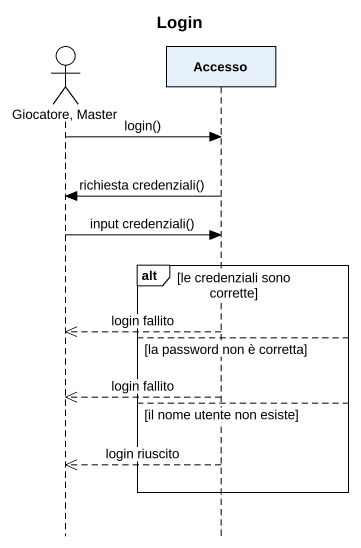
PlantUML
@startuml
title Login
hide footbox
actor "Giocatore, Master" as Giocatore_Master
participant Accesso

Giocatore_Master -> Accesso : login()
Accesso -> Giocatore_Master : richiesta credenziali()
Giocatore_Master -> Accesso : input credenziali()
alt le credenziali sono corrette
  Accesso -->> Giocatore_Master : login fallito
else la password non è corretta
  Accesso -->> Giocatore_Master : login fallito
else il nome utente non esiste
  Accesso -->> Giocatore_Master : login riuscito
end
@enduml
